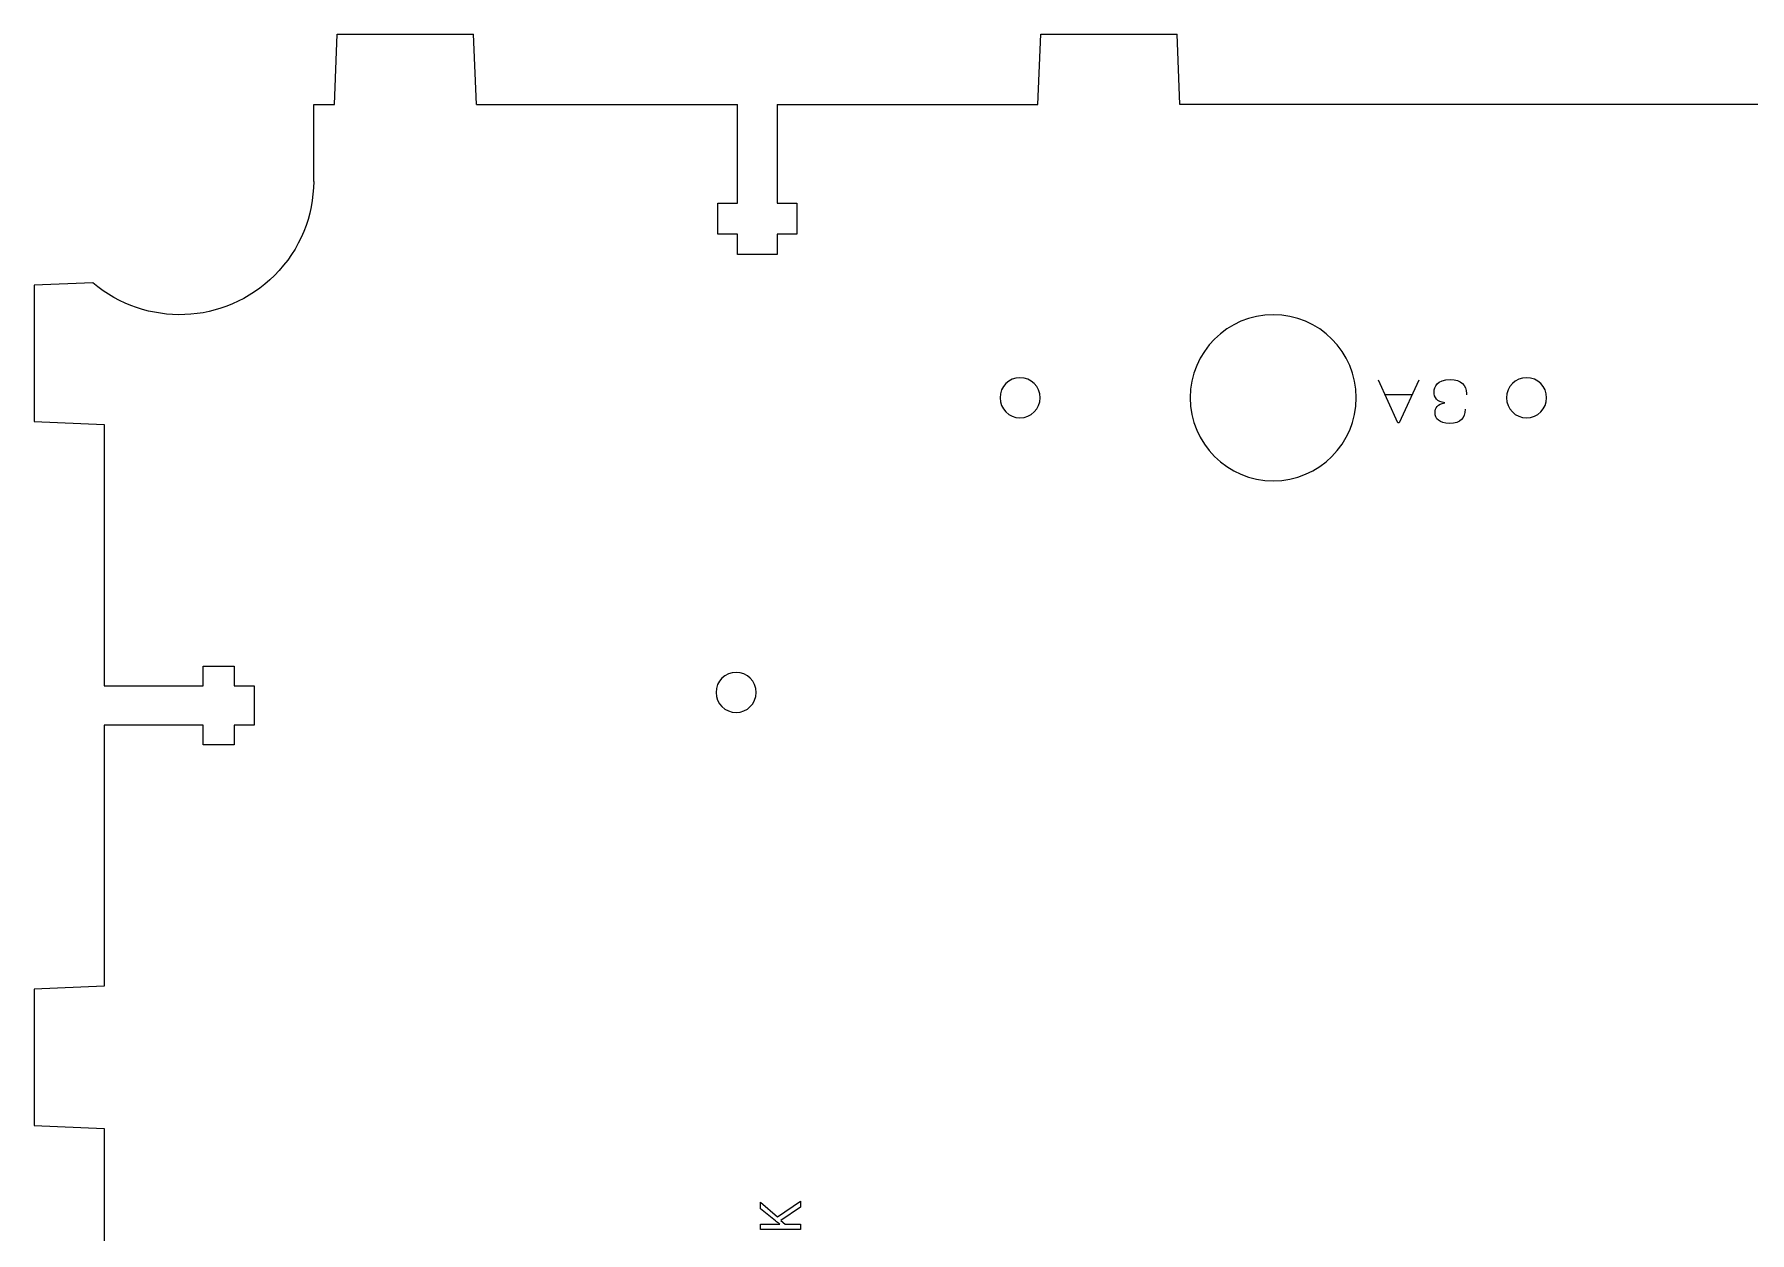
# Model space of a CAD drawing. Extents: x -1581 to 572, y -350 to 1591.
# Drawn here: x -1178 to -1056.1, y -87.5 to -2.4 of the extents above; entities that cross this region are included whole.
import ezdxf

# ---------------------------------------------------------------- set-up
doc = ezdxf.new("R2010")
doc.units = 0
doc.layers.add('Cuts', color=1, linetype='Continuous', lineweight=25, true_color=0xff0000)
doc.layers.add('Text', color=5, linetype='Continuous', lineweight=25, true_color=0x0000ff)

msp = doc.modelspace()

# ---------------------------------------------------------------- linework, layer by layer
at = {"layer": 'Cuts', "color": 1, "lineweight": 25, "true_color": 0xff0000}
for p, q in [((-1156.65, -7.36), (-1156.44, -2.38)), ((-1156.44, -2.38), (-1146.75, -2.38)), ((-1146.55, -7.36), (-1146.75, -2.38)), ((-1106.66, -7.36), (-1106.45, -2.38)), ((-1106.45, -2.38), (-1096.76, -2.38)), ((-1096.56, -7.36), (-1096.76, -2.38)), ((-1158.12, -12.84), (-1158.12, -7.36)), ((-1158.12, -7.36), (-1156.65, -7.36)), ((-1146.55, -7.36), (-1127.99, -7.36)), ((-1127.99, -14.38), (-1127.99, -7.36)), ((-1125.19, -7.36), (-1125.19, -14.38)), ((-1125.19, -7.36), (-1106.66, -7.36)), ((-1028.98, -7.36), (-1096.56, -7.36)), ((-1129.39, -16.58), (-1129.39, -14.38)), ((-1129.39, -14.38), (-1127.99, -14.38)), ((-1125.19, -14.38), (-1123.79, -14.38)), ((-1123.79, -14.38), (-1123.79, -16.58)), ((-1127.99, -16.58), (-1129.39, -16.58)), ((-1127.99, -18.02), (-1127.99, -16.58)), ((-1123.79, -16.58), (-1125.19, -16.58)), ((-1125.19, -16.58), (-1125.19, -18.02)), ((-1125.19, -18.02), (-1127.99, -18.02)), ((-1173.81, -20.04), (-1177.98, -20.21)), ((-1177.98, -20.21), (-1177.98, -29.9)), ((-1177.98, -29.9), (-1173, -30.11)), ((-1173, -30.11), (-1173, -48.66)), ((-1165.98, -48.66), (-1165.98, -47.26)), ((-1165.98, -47.26), (-1163.78, -47.26)), ((-1163.78, -47.26), (-1163.78, -48.66)), ((-1173, -48.66), (-1165.98, -48.66)), ((-1163.78, -48.66), (-1162.34, -48.66)), ((-1162.34, -48.66), (-1162.34, -51.46)), ((-1165.98, -51.46), (-1173, -51.46)), ((-1173, -51.46), (-1173, -70.01)), ((-1165.98, -52.86), (-1165.98, -51.46)), ((-1162.34, -51.46), (-1163.78, -51.46)), ((-1163.78, -51.46), (-1163.78, -52.86)), ((-1163.78, -52.86), (-1165.98, -52.86)), ((-1173, -70.01), (-1177.98, -70.21)), ((-1177.98, -70.21), (-1177.98, -79.91)), ((-1177.98, -79.91), (-1173, -80.11)), ((-1173, -80.11), (-1173, -146.1))]:
    msp.add_line(p, q, dxfattribs=at)
for points in [[(-1158.12, -12.84), (-1158.14, -15.26), (-1159.06, -17.67), (-1160.91, -19.51)], [(-1160.91, -19.51), (-1164.44, -23.05), (-1170.06, -23.22), (-1173.81, -20.04)], [(-1089.92, -22.3), (-1093.18, -22.3), (-1095.82, -24.95), (-1095.82, -28.2)], [(-1084.02, -28.2), (-1084.02, -24.95), (-1086.66, -22.3), (-1089.92, -22.3)], [(-1107.92, -26.78), (-1108.71, -26.78), (-1109.34, -27.42), (-1109.34, -28.2)], [(-1106.49, -28.2), (-1106.49, -27.42), (-1107.13, -26.78), (-1107.92, -26.78)], [(-1071.92, -26.78), (-1072.71, -26.78), (-1073.34, -27.42), (-1073.34, -28.2)], [(-1070.49, -28.2), (-1070.49, -27.42), (-1071.13, -26.78), (-1071.92, -26.78)], [(-1109.34, -28.2), (-1109.34, -28.99), (-1108.71, -29.63), (-1107.92, -29.63)], [(-1107.92, -29.63), (-1107.13, -29.63), (-1106.49, -28.99), (-1106.49, -28.2)], [(-1095.82, -28.2), (-1095.82, -31.46), (-1093.18, -34.1), (-1089.92, -34.1)], [(-1089.92, -34.1), (-1086.66, -34.1), (-1084.02, -31.46), (-1084.02, -28.2)], [(-1073.34, -28.2), (-1073.34, -28.99), (-1072.71, -29.63), (-1071.92, -29.63)], [(-1071.92, -29.63), (-1071.13, -29.63), (-1070.49, -28.99), (-1070.49, -28.2)], [(-1128.09, -47.71), (-1128.88, -47.71), (-1129.52, -48.35), (-1129.52, -49.14)], [(-1126.67, -49.14), (-1126.67, -48.35), (-1127.31, -47.71), (-1128.09, -47.71)], [(-1129.52, -49.14), (-1129.52, -49.93), (-1128.88, -50.56), (-1128.09, -50.56)], [(-1128.09, -50.56), (-1127.31, -50.56), (-1126.67, -49.93), (-1126.67, -49.14)]]:
    msp.add_open_spline(points, degree=3, dxfattribs=at)
at = {"layer": 'Text', "color": 5, "lineweight": 25, "true_color": 0x0000ff}
for points in [[(-1079.57, -26.96), (-1080.96, -29.98), (-1081.07, -29.98), (-1082.45, -26.96)], [(-1081.99, -27.96), (-1080.02, -27.96)], [(-1077.72, -28.57), (-1077.72, -28.56)], [(-1125.3, -86.68), (-1126.37, -85.81), (-1126.37, -85.35), (-1125.16, -86.38), (-1123.51, -85.27), (-1123.51, -85.71), (-1124.91, -86.64), (-1124.6, -86.92), (-1123.51, -86.92), (-1123.51, -87.28), (-1126.37, -87.28), (-1126.37, -87.28)], [(-1126.37, -87.28), (-1126.37, -86.92), (-1124.99, -86.92), (-1124.99, -86.9)]]:
    msp.add_lwpolyline(points, dxfattribs=at)
for points in [[(-1078.49, -27.77), (-1078.49, -27.44), (-1078.28, -26.91), (-1077.34, -26.91)], [(-1077.72, -28.56), (-1078.3, -28.5), (-1078.49, -28.17), (-1078.49, -27.77)], [(-1077.34, -26.91), (-1076.56, -26.91), (-1076.19, -27.3), (-1076.19, -27.89)], [(-1076.19, -27.89), (-1076.19, -27.92), (-1076.19, -27.95), (-1076.19, -27.99)], [(-1078.42, -29.24), (-1078.42, -28.95), (-1078.26, -28.63), (-1077.72, -28.57)], [(-1077.4, -30.02), (-1078.12, -30.02), (-1078.42, -29.7), (-1078.42, -29.24)], [(-1076.28, -29.02), (-1076.3, -29.64), (-1076.57, -30.02), (-1077.4, -30.02)], [(-1124.99, -86.9), (-1125.1, -86.83), (-1125.2, -86.75), (-1125.3, -86.68)]]:
    msp.add_open_spline(points, degree=3, dxfattribs=at)

doc.saveas('drawing.dxf')
